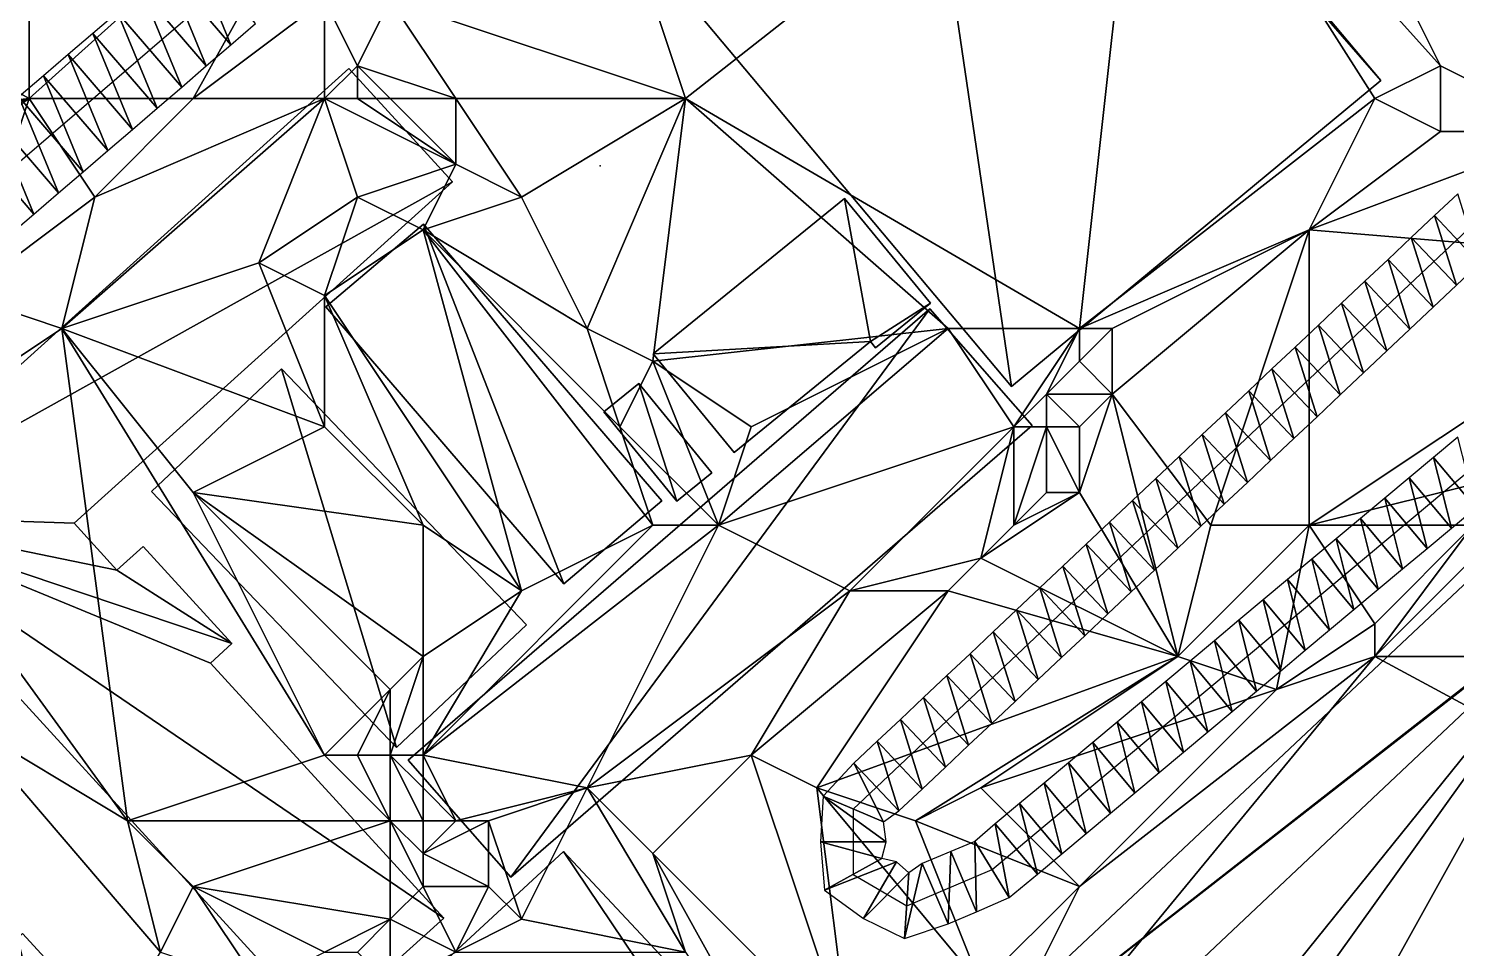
# Model space of a CAD drawing. Header units: metres. Extents: x -1103 to 901, y -902 to 905.
# Drawn here: x -572 to -485, y 544.2 to 600.3 of the extents above; entities that cross this region are included whole.
import ezdxf

# ---------------------------------------------------------------- set-up
doc = ezdxf.new("R2010")
doc.units = ezdxf.units.M
for name, color, linetype in [('OSM_BUILDING_FOOTPRINTS', 7, 'CONTINUOUS'), ('OSM_BUILDING_ROOFS', 1, 'CONTINUOUS'), ('OSM_BUILDING_WALLS', 8, 'CONTINUOUS'), ('OSM_ROAD_AXES', 2, 'CONTINUOUS'), ('OSM_ROAD_SURFACE', 9, 'CONTINUOUS'), ('OSM_TERRAIN', 3, 'CONTINUOUS'), ('OSM_TREES', 3, 'CONTINUOUS')]:
    doc.layers.add(name, color=color, linetype=linetype)

msp = doc.modelspace()

# ---------------------------------------------------------------- linework, layer by layer
at = {"layer": 'OSM_BUILDING_FOOTPRINTS'}
for points in [[(-541.871, 613.904, 8.533), (-520.017, 631.986, 8.533), (-517.276, 634.253, 8.533), (-502.22, 616.304, 8.533), (-504.299, 614.579, 8.533), (-489.63, 597.095, 8.533), (-512.146, 578.46, 8.533), (-541.871, 613.904, 8.533)], [(-552.515, 597.835, 9.046), (-546.203, 590.923, 9.046), (-569.262, 570.121, 9.046), (-566.664, 567.268, 9.046), (-565.061, 568.717, 9.046), (-559.645, 562.789, 9.046), (-560.949, 561.606, 9.046), (-546.734, 546.057, 9.046), (-554.195, 539.333, 9.046), (-582.747, 570.574, 9.046), (-552.515, 597.835, 9.046)], [(-529.037, 574.446, 8.454), (-533.978, 580.451, 8.454), (-522.327, 589.906, 8.454), (-517.077, 583.536, 8.454), (-520.426, 580.816, 8.454), (-520.735, 581.192, 8.454), (-529.037, 574.446, 8.454)], [(-553.919, 583.304, 9.474), (-547.961, 588.358, 9.474), (-533.458, 571.482, 9.474), (-539.416, 566.428, 9.474), (-553.919, 583.304, 9.474)], [(-548.9, 555.689, 8.525), (-517.121, 583.193, 8.525), (-510.875, 576.072, 8.525), (-542.655, 548.567, 8.525), (-548.9, 555.689, 8.525)], [(-564.542, 572.068, 9.328), (-556.627, 579.544, 9.328), (-541.693, 563.939, 9.328), (-549.608, 556.464, 9.328), (-564.542, 572.068, 9.328)], [(-536.973, 576.912, 8.798), (-534.851, 578.637, 8.798), (-530.396, 573.196, 8.798), (-532.53, 571.471, 8.798), (-536.973, 576.912, 8.798)], [(-491.707, 472.095, 7.636), (-553.93, 538.847, 7.636), (-551.266, 541.313, 7.636), (-550.204, 540.174, 7.636), (-539.449, 550.116, 7.636), (-522.669, 532.189, 7.636), (-525.565, 529.502, 7.636), (-522.161, 526.35, 7.636), (-526.096, 522.236, 7.636), (-522.459, 518.155, 7.636), (-517.264, 522.845, 7.636), (-497.964, 502.95, 7.636), (-494.46, 506.19, 7.636), (-491.663, 503.204, 7.636), (-491.177, 503.646, 7.636), (-485.042, 497.099, 7.636), (-499.688, 483.563, 7.636), (-498.969, 482.789, 7.636), (-497.886, 483.784, 7.636), (-489.154, 474.451, 7.636), (-491.707, 472.095, 7.636)]]:
    msp.add_polyline3d(points, close=True, dxfattribs=at)
msp.add_polyline3d([(-484.975, 499.754, 6.58), (-487.827, 502.751, 6.58), (-490.502, 505.56, 6.58), (-502.861, 518.532, 6.58), (-502.22, 519.14, 6.58), (-506.608, 523.74, 6.58), (-507.901, 522.513, 6.58), (-509.858, 524.57, 6.58), (-514.976, 529.944, 6.58), (-519.906, 525.3, 6.58), (-523.852, 529.436, 6.58), (-478.808, 571.792, 6.58)], dxfattribs=at)
at = {"layer": 'OSM_BUILDING_ROOFS'}
for points in [[(-520.017, 631.986, 55.333), (-541.871, 613.904, 55.333), (-512.146, 578.46, 55.333)], [(-520.017, 631.986, 55.333), (-512.146, 578.46, 55.333), (-489.63, 597.095, 55.333)], [(-520.017, 631.986, 55.333), (-489.63, 597.095, 55.333), (-504.299, 614.579, 55.333)], [(-546.203, 590.923, 20.646), (-552.515, 597.835, 20.646), (-582.747, 570.574, 20.646)], [(-569.262, 570.121, 20.646), (-546.203, 590.923, 20.646), (-582.747, 570.574, 20.646)], [(-520.735, 581.192, 13.654), (-522.327, 589.906, 13.654), (-533.978, 580.451, 13.654)], [(-520.735, 581.192, 13.654), (-517.077, 583.536, 13.654), (-522.327, 589.906, 13.654)], [(-547.961, 588.358, 14.674), (-553.919, 583.304, 14.674), (-539.416, 566.428, 14.674)], [(-547.961, 588.358, 14.674), (-539.416, 566.428, 14.674), (-533.458, 571.482, 14.674)], [(-517.121, 583.193, 13.725), (-548.9, 555.689, 13.725), (-542.655, 548.567, 13.725)], [(-517.121, 583.193, 13.725), (-542.655, 548.567, 13.725), (-510.875, 576.072, 13.725)], [(-520.735, 581.192, 13.654), (-520.426, 580.816, 13.654), (-517.077, 583.536, 13.654)], [(-533.978, 580.451, 13.654), (-529.037, 574.446, 13.654), (-520.735, 581.192, 13.654)], [(-556.627, 579.544, 19.328), (-564.542, 572.068, 19.328), (-549.608, 556.464, 19.328)], [(-556.627, 579.544, 19.328), (-549.608, 556.464, 19.328), (-541.693, 563.939, 19.328)], [(-534.851, 578.637, 13.998), (-536.973, 576.912, 13.998), (-532.53, 571.471, 13.998)], [(-534.851, 578.637, 13.998), (-532.53, 571.471, 13.998), (-530.396, 573.196, 13.998)], [(-474.917, 567.7, 11.78), (-478.808, 571.792, 11.78), (-523.852, 529.436, 11.78)], [(-582.747, 570.574, 20.646), (-554.195, 539.333, 20.646), (-546.734, 546.057, 20.646)], [(-582.747, 570.574, 20.646), (-546.734, 546.057, 20.646), (-560.949, 561.606, 20.646)], [(-582.747, 570.574, 20.646), (-560.949, 561.606, 20.646), (-559.645, 562.789, 20.646)], [(-582.747, 570.574, 20.646), (-559.645, 562.789, 20.646), (-566.664, 567.268, 20.646)], [(-582.747, 570.574, 20.646), (-566.664, 567.268, 20.646), (-569.262, 570.121, 20.646)], [(-559.645, 562.789, 20.646), (-565.061, 568.717, 20.646), (-566.664, 567.268, 20.646)], [(-475.602, 567.059, 11.78), (-474.917, 567.7, 11.78), (-523.852, 529.436, 11.78)], [(-475.602, 567.059, 11.78), (-523.852, 529.436, 11.78), (-514.976, 529.944, 11.78)], [(-475.602, 567.059, 11.78), (-514.976, 529.944, 11.78), (-509.858, 524.57, 11.78)], [(-475.602, 567.059, 11.78), (-509.858, 524.57, 11.78), (-506.608, 523.74, 11.78)], [(-475.602, 567.059, 11.78), (-506.608, 523.74, 11.78), (-502.22, 519.14, 11.78)], [(-475.602, 567.059, 11.78), (-502.22, 519.14, 11.78), (-483.417, 501.213, 11.78)], [(-525.565, 529.502, 19.236), (-539.449, 550.116, 19.236), (-550.204, 540.174, 19.236)], [(-525.565, 529.502, 19.236), (-522.669, 532.189, 19.236), (-539.449, 550.116, 19.236)]]:
    msp.add_3dface(points, dxfattribs=at)
at = {"layer": 'OSM_BUILDING_WALLS'}
for points in [[(-489.63, 597.095, 8.533), (-504.299, 614.579, 8.533), (-504.299, 614.579, 55.333)], [(-489.63, 597.095, 8.533), (-504.299, 614.579, 55.333), (-489.63, 597.095, 55.333)], [(-541.871, 613.904, 8.533), (-512.146, 578.46, 8.533), (-512.146, 578.46, 55.333)], [(-541.871, 613.904, 8.533), (-512.146, 578.46, 55.333), (-541.871, 613.904, 55.333)], [(-552.515, 597.835, 9.046), (-582.747, 570.574, 9.046), (-582.747, 570.574, 20.646)], [(-552.515, 597.835, 9.046), (-582.747, 570.574, 20.646), (-552.515, 597.835, 20.646)], [(-546.203, 590.923, 9.046), (-552.515, 597.835, 9.046), (-552.515, 597.835, 20.646)], [(-546.203, 590.923, 9.046), (-552.515, 597.835, 20.646), (-546.203, 590.923, 20.646)], [(-512.146, 578.46, 8.533), (-489.63, 597.095, 8.533), (-489.63, 597.095, 55.333)], [(-512.146, 578.46, 8.533), (-489.63, 597.095, 55.333), (-512.146, 578.46, 55.333)], [(-569.262, 570.121, 9.046), (-546.203, 590.923, 9.046), (-546.203, 590.923, 20.646)], [(-569.262, 570.121, 9.046), (-546.203, 590.923, 20.646), (-569.262, 570.121, 20.646)], [(-522.327, 589.906, 8.454), (-533.978, 580.451, 8.454), (-533.978, 580.451, 13.654)], [(-522.327, 589.906, 8.454), (-533.978, 580.451, 13.654), (-522.327, 589.906, 13.654)], [(-517.077, 583.536, 8.454), (-522.327, 589.906, 8.454), (-522.327, 589.906, 13.654)], [(-517.077, 583.536, 8.454), (-522.327, 589.906, 13.654), (-517.077, 583.536, 13.654)], [(-547.961, 588.358, 9.474), (-553.919, 583.304, 9.474), (-553.919, 583.304, 14.674)], [(-547.961, 588.358, 9.474), (-553.919, 583.304, 14.674), (-547.961, 588.358, 14.674)], [(-533.458, 571.482, 9.474), (-547.961, 588.358, 9.474), (-547.961, 588.358, 14.674)], [(-533.458, 571.482, 9.474), (-547.961, 588.358, 14.674), (-533.458, 571.482, 14.674)], [(-553.919, 583.304, 9.474), (-539.416, 566.428, 9.474), (-539.416, 566.428, 14.674)], [(-553.919, 583.304, 9.474), (-539.416, 566.428, 14.674), (-553.919, 583.304, 14.674)], [(-517.121, 583.193, 8.525), (-548.9, 555.689, 8.525), (-548.9, 555.689, 13.725)], [(-517.121, 583.193, 8.525), (-548.9, 555.689, 13.725), (-517.121, 583.193, 13.725)], [(-520.426, 580.816, 8.454), (-517.077, 583.536, 8.454), (-517.077, 583.536, 13.654)], [(-520.426, 580.816, 8.454), (-517.077, 583.536, 13.654), (-520.426, 580.816, 13.654)], [(-510.875, 576.072, 8.525), (-517.121, 583.193, 8.525), (-517.121, 583.193, 13.725)], [(-510.875, 576.072, 8.525), (-517.121, 583.193, 13.725), (-510.875, 576.072, 13.725)], [(-533.978, 580.451, 8.454), (-529.037, 574.446, 8.454), (-529.037, 574.446, 13.654)], [(-533.978, 580.451, 8.454), (-529.037, 574.446, 13.654), (-533.978, 580.451, 13.654)], [(-529.037, 574.446, 8.454), (-520.735, 581.192, 8.454), (-520.735, 581.192, 13.654)], [(-529.037, 574.446, 8.454), (-520.735, 581.192, 13.654), (-529.037, 574.446, 13.654)], [(-520.735, 581.192, 8.454), (-520.426, 580.816, 8.454), (-520.426, 580.816, 13.654)], [(-520.735, 581.192, 8.454), (-520.426, 580.816, 13.654), (-520.735, 581.192, 13.654)], [(-556.627, 579.544, 9.328), (-564.542, 572.068, 9.328), (-564.542, 572.068, 19.328)], [(-556.627, 579.544, 9.328), (-564.542, 572.068, 19.328), (-556.627, 579.544, 19.328)], [(-541.693, 563.939, 9.328), (-556.627, 579.544, 9.328), (-556.627, 579.544, 19.328)], [(-541.693, 563.939, 9.328), (-556.627, 579.544, 19.328), (-541.693, 563.939, 19.328)], [(-534.851, 578.637, 8.798), (-536.973, 576.912, 8.798), (-536.973, 576.912, 13.998)], [(-534.851, 578.637, 8.798), (-536.973, 576.912, 13.998), (-534.851, 578.637, 13.998)], [(-530.396, 573.196, 8.798), (-534.851, 578.637, 8.798), (-534.851, 578.637, 13.998)], [(-530.396, 573.196, 8.798), (-534.851, 578.637, 13.998), (-530.396, 573.196, 13.998)], [(-536.973, 576.912, 8.798), (-532.53, 571.471, 8.798), (-532.53, 571.471, 13.998)], [(-536.973, 576.912, 8.798), (-532.53, 571.471, 13.998), (-536.973, 576.912, 13.998)], [(-542.655, 548.567, 8.525), (-510.875, 576.072, 8.525), (-510.875, 576.072, 13.725)], [(-542.655, 548.567, 8.525), (-510.875, 576.072, 13.725), (-542.655, 548.567, 13.725)], [(-532.53, 571.471, 8.798), (-530.396, 573.196, 8.798), (-530.396, 573.196, 13.998)], [(-532.53, 571.471, 8.798), (-530.396, 573.196, 13.998), (-532.53, 571.471, 13.998)], [(-564.542, 572.068, 9.328), (-549.608, 556.464, 9.328), (-549.608, 556.464, 19.328)], [(-564.542, 572.068, 9.328), (-549.608, 556.464, 19.328), (-564.542, 572.068, 19.328)], [(-478.808, 571.792, 6.58), (-523.852, 529.436, 6.58), (-523.852, 529.436, 11.78)], [(-478.808, 571.792, 6.58), (-523.852, 529.436, 11.78), (-478.808, 571.792, 11.78)], [(-539.416, 566.428, 9.474), (-533.458, 571.482, 9.474), (-533.458, 571.482, 14.674)], [(-539.416, 566.428, 9.474), (-533.458, 571.482, 14.674), (-539.416, 566.428, 14.674)], [(-582.747, 570.574, 9.046), (-554.195, 539.333, 9.046), (-554.195, 539.333, 20.646)], [(-582.747, 570.574, 9.046), (-554.195, 539.333, 20.646), (-582.747, 570.574, 20.646)], [(-566.664, 567.268, 9.046), (-569.262, 570.121, 9.046), (-569.262, 570.121, 20.646)], [(-566.664, 567.268, 9.046), (-569.262, 570.121, 20.646), (-566.664, 567.268, 20.646)], [(-565.061, 568.717, 9.046), (-566.664, 567.268, 9.046), (-566.664, 567.268, 20.646)], [(-565.061, 568.717, 9.046), (-566.664, 567.268, 20.646), (-565.061, 568.717, 20.646)], [(-559.645, 562.789, 9.046), (-565.061, 568.717, 9.046), (-565.061, 568.717, 20.646)], [(-559.645, 562.789, 9.046), (-565.061, 568.717, 20.646), (-559.645, 562.789, 20.646)], [(-549.608, 556.464, 9.328), (-541.693, 563.939, 9.328), (-541.693, 563.939, 19.328)], [(-549.608, 556.464, 9.328), (-541.693, 563.939, 19.328), (-549.608, 556.464, 19.328)], [(-560.949, 561.606, 9.046), (-559.645, 562.789, 9.046), (-559.645, 562.789, 20.646)], [(-560.949, 561.606, 9.046), (-559.645, 562.789, 20.646), (-560.949, 561.606, 20.646)], [(-546.734, 546.057, 9.046), (-560.949, 561.606, 9.046), (-560.949, 561.606, 20.646)], [(-546.734, 546.057, 9.046), (-560.949, 561.606, 20.646), (-546.734, 546.057, 20.646)], [(-548.9, 555.689, 8.525), (-542.655, 548.567, 8.525), (-542.655, 548.567, 13.725)], [(-548.9, 555.689, 8.525), (-542.655, 548.567, 13.725), (-548.9, 555.689, 13.725)], [(-539.449, 550.116, 7.636), (-550.204, 540.174, 7.636), (-550.204, 540.174, 19.236)], [(-539.449, 550.116, 7.636), (-550.204, 540.174, 19.236), (-539.449, 550.116, 19.236)], [(-522.669, 532.189, 7.636), (-539.449, 550.116, 7.636), (-539.449, 550.116, 19.236)], [(-522.669, 532.189, 7.636), (-539.449, 550.116, 19.236), (-522.669, 532.189, 19.236)], [(-554.195, 539.333, 9.046), (-546.734, 546.057, 9.046), (-546.734, 546.057, 20.646)], [(-554.195, 539.333, 9.046), (-546.734, 546.057, 20.646), (-554.195, 539.333, 20.646)]]:
    msp.add_3dface(points, dxfattribs=at)
at = {"layer": 'OSM_ROAD_AXES'}
for points in [[(-597.703, 570.619, 12.345), (-515.098, 641.519, 12.272), (-487.055, 665.152, 13.313), (-420.401, 724.705, 8.35), (-345.522, 785.95, 12.716), (-274.8, 851.575, 8.351), (-264.973, 869.424, 8.091)], [(-476.498, 595.425, 9.925), (-521.785, 552.715, 9.784), (-521.785, 548.734, 9.771), (-518.524, 546.82, 9.494), (-513.329, 549.032, 9.319), (-468.815, 586.246, 9.387)]]:
    msp.add_polyline3d(points, dxfattribs=at)
at = {"layer": 'OSM_ROAD_SURFACE'}
for points in [[(-559.704, 599.28, 10.794), (-562.109, 605.122, 10.7), (-563.611, 603.833, 10.753)], [(-559.704, 599.28, 10.794), (-558.202, 600.569, 10.734), (-562.109, 605.122, 10.7)], [(-561.205, 597.991, 10.854), (-563.611, 603.833, 10.753), (-565.113, 602.544, 10.805)], [(-561.205, 597.991, 10.854), (-559.704, 599.28, 10.794), (-563.611, 603.833, 10.753)], [(-562.707, 596.702, 10.912), (-565.113, 602.544, 10.805), (-566.615, 601.255, 10.858)], [(-562.707, 596.702, 10.912), (-561.205, 597.991, 10.854), (-565.113, 602.544, 10.805)], [(-564.209, 595.413, 10.98), (-566.615, 601.255, 10.858), (-568.117, 599.966, 10.91)], [(-564.209, 595.413, 10.98), (-562.707, 596.702, 10.912), (-566.615, 601.255, 10.858)], [(-565.711, 594.124, 11.062), (-568.117, 599.966, 10.91), (-569.619, 598.677, 10.963)], [(-565.711, 594.124, 11.062), (-564.209, 595.413, 10.98), (-568.117, 599.966, 10.91)], [(-567.213, 592.835, 11.143), (-569.619, 598.677, 10.963), (-571.121, 597.388, 11.015)], [(-567.213, 592.835, 11.143), (-565.711, 594.124, 11.062), (-569.619, 598.677, 10.963)], [(-568.715, 591.546, 11.225), (-571.121, 597.388, 11.015), (-572.623, 596.099, 11.071)], [(-568.715, 591.546, 11.225), (-567.213, 592.835, 11.143), (-571.121, 597.388, 11.015)], [(-570.217, 590.257, 11.269), (-572.623, 596.099, 11.071), (-574.125, 594.81, 11.127)], [(-570.217, 590.257, 11.269), (-568.715, 591.546, 11.225), (-572.623, 596.099, 11.071)], [(-571.719, 588.968, 11.306), (-574.125, 594.81, 11.127), (-575.627, 593.52, 11.184)], [(-571.719, 588.968, 11.306), (-570.217, 590.257, 11.269), (-574.125, 594.81, 11.127)], [(-573.221, 587.678, 11.344), (-571.719, 588.968, 11.306), (-575.627, 593.52, 11.184)], [(-484.946, 590.207, 9.696), (-486.362, 588.872, 9.619), (-483.617, 585.962, 9.444)], [(-486.362, 588.872, 9.619), (-487.777, 587.537, 9.541), (-485.032, 584.627, 9.374)], [(-486.362, 588.872, 9.619), (-485.032, 584.627, 9.374), (-483.617, 585.962, 9.444)], [(-487.777, 587.537, 9.541), (-489.192, 586.203, 9.471), (-486.448, 583.292, 9.304)], [(-487.777, 587.537, 9.541), (-486.448, 583.292, 9.304), (-485.032, 584.627, 9.374)], [(-489.192, 586.203, 9.471), (-490.607, 584.868, 9.401), (-487.863, 581.958, 9.234)], [(-489.192, 586.203, 9.471), (-487.863, 581.958, 9.234), (-486.448, 583.292, 9.304)], [(-490.607, 584.868, 9.401), (-492.022, 583.533, 9.331), (-489.278, 580.623, 9.164)], [(-490.607, 584.868, 9.401), (-489.278, 580.623, 9.164), (-487.863, 581.958, 9.234)], [(-492.022, 583.533, 9.331), (-493.438, 582.198, 9.262), (-490.693, 579.288, 9.095)], [(-492.022, 583.533, 9.331), (-490.693, 579.288, 9.095), (-489.278, 580.623, 9.164)], [(-493.438, 582.198, 9.262), (-494.853, 580.864, 9.229), (-492.108, 577.954, 9.025)], [(-493.438, 582.198, 9.262), (-492.108, 577.954, 9.025), (-490.693, 579.288, 9.095)], [(-494.853, 580.864, 9.229), (-496.268, 579.529, 9.221), (-493.524, 576.619, 8.955)], [(-494.853, 580.864, 9.229), (-493.524, 576.619, 8.955), (-492.108, 577.954, 9.025)], [(-496.268, 579.529, 9.221), (-497.683, 578.194, 9.189), (-494.939, 575.284, 8.926)], [(-496.268, 579.529, 9.221), (-494.939, 575.284, 8.926), (-493.524, 576.619, 8.955)], [(-497.683, 578.194, 9.189), (-499.099, 576.86, 9.125), (-496.354, 573.95, 8.918)], [(-497.683, 578.194, 9.189), (-496.354, 573.95, 8.918), (-494.939, 575.284, 8.926)], [(-499.099, 576.86, 9.125), (-500.514, 575.525, 9.061), (-497.769, 572.615, 8.909)], [(-499.099, 576.86, 9.125), (-497.769, 572.615, 8.909), (-496.354, 573.95, 8.918)], [(-500.514, 575.525, 9.061), (-501.929, 574.19, 8.998), (-499.185, 571.28, 8.901)], [(-500.514, 575.525, 9.061), (-499.185, 571.28, 8.901), (-497.769, 572.615, 8.909)], [(-483.854, 571.067, 8.809), (-484.936, 575.376, 8.887), (-486.42, 574.135, 8.83)], [(-501.929, 574.19, 8.998), (-503.344, 572.856, 8.929), (-500.6, 569.946, 8.857)], [(-501.929, 574.19, 8.998), (-500.6, 569.946, 8.857), (-499.185, 571.28, 8.901)], [(-485.338, 569.826, 8.754), (-486.42, 574.135, 8.83), (-487.904, 572.895, 8.774)], [(-485.338, 569.826, 8.754), (-483.854, 571.067, 8.809), (-486.42, 574.135, 8.83)], [(-503.344, 572.856, 8.929), (-504.759, 571.521, 8.871), (-502.015, 568.611, 8.784)], [(-503.344, 572.856, 8.929), (-502.015, 568.611, 8.784), (-500.6, 569.946, 8.857)], [(-486.822, 568.586, 8.717), (-487.904, 572.895, 8.774), (-489.387, 571.655, 8.718)], [(-486.822, 568.586, 8.717), (-485.338, 569.826, 8.754), (-487.904, 572.895, 8.774)], [(-488.306, 567.345, 8.681), (-489.387, 571.655, 8.718), (-490.871, 570.414, 8.661)], [(-488.306, 567.345, 8.681), (-486.822, 568.586, 8.717), (-489.387, 571.655, 8.718)], [(-504.759, 571.521, 8.871), (-506.175, 570.186, 8.865), (-503.43, 567.276, 8.715)], [(-504.759, 571.521, 8.871), (-503.43, 567.276, 8.715), (-502.015, 568.611, 8.784)], [(-506.175, 570.186, 8.865), (-507.59, 568.851, 8.896), (-504.845, 565.941, 8.721)], [(-506.175, 570.186, 8.865), (-504.845, 565.941, 8.721), (-503.43, 567.276, 8.715)], [(-489.789, 566.105, 8.644), (-490.871, 570.414, 8.661), (-492.355, 569.174, 8.617)], [(-489.789, 566.105, 8.644), (-488.306, 567.345, 8.681), (-490.871, 570.414, 8.661)], [(-491.273, 564.864, 8.605), (-492.355, 569.174, 8.617), (-493.839, 567.933, 8.576)], [(-491.273, 564.864, 8.605), (-489.789, 566.105, 8.644), (-492.355, 569.174, 8.617)], [(-507.59, 568.851, 8.896), (-509.005, 567.517, 8.947), (-506.261, 564.607, 8.772)], [(-507.59, 568.851, 8.896), (-506.261, 564.607, 8.772), (-504.845, 565.941, 8.721)], [(-509.005, 567.517, 8.947), (-510.42, 566.182, 8.999), (-507.676, 563.272, 8.885)], [(-509.005, 567.517, 8.947), (-507.676, 563.272, 8.885), (-506.261, 564.607, 8.772)], [(-492.757, 563.624, 8.561), (-493.839, 567.933, 8.576), (-495.323, 566.693, 8.551)], [(-492.757, 563.624, 8.561), (-491.273, 564.864, 8.605), (-493.839, 567.933, 8.576)], [(-494.241, 562.383, 8.517), (-495.323, 566.693, 8.551), (-496.806, 565.452, 8.543)], [(-494.241, 562.383, 8.517), (-492.757, 563.624, 8.561), (-495.323, 566.693, 8.551)], [(-510.42, 566.182, 8.999), (-511.836, 564.847, 9.146), (-509.091, 561.937, 8.977)], [(-510.42, 566.182, 8.999), (-509.091, 561.937, 8.977), (-507.676, 563.272, 8.885)], [(-511.836, 564.847, 9.146), (-513.251, 563.513, 9.239), (-510.506, 560.603, 9.069)], [(-511.836, 564.847, 9.146), (-510.506, 560.603, 9.069), (-509.091, 561.937, 8.977)], [(-495.725, 561.143, 8.473), (-496.806, 565.452, 8.543), (-498.29, 564.212, 8.534)], [(-495.725, 561.143, 8.473), (-494.241, 562.383, 8.517), (-496.806, 565.452, 8.543)], [(-497.208, 559.902, 8.491), (-498.29, 564.212, 8.534), (-499.774, 562.971, 8.526)], [(-497.208, 559.902, 8.491), (-495.725, 561.143, 8.473), (-498.29, 564.212, 8.534)], [(-513.251, 563.513, 9.239), (-514.666, 562.178, 9.331), (-511.922, 559.268, 9.161)], [(-513.251, 563.513, 9.239), (-511.922, 559.268, 9.161), (-510.506, 560.603, 9.069)], [(-498.692, 558.662, 8.568), (-499.774, 562.971, 8.526), (-501.258, 561.731, 8.519)], [(-498.692, 558.662, 8.568), (-497.208, 559.902, 8.491), (-499.774, 562.971, 8.526)], [(-514.666, 562.178, 9.331), (-516.081, 560.843, 9.423), (-513.337, 557.933, 9.253)], [(-514.666, 562.178, 9.331), (-513.337, 557.933, 9.253), (-511.922, 559.268, 9.161)], [(-500.176, 557.422, 8.637), (-501.258, 561.731, 8.519), (-502.741, 560.49, 8.609)], [(-500.176, 557.422, 8.637), (-498.692, 558.662, 8.568), (-501.258, 561.731, 8.519)], [(-516.081, 560.843, 9.423), (-517.496, 559.509, 9.515), (-514.752, 556.599, 9.376)], [(-516.081, 560.843, 9.423), (-514.752, 556.599, 9.376), (-513.337, 557.933, 9.253)], [(-501.66, 556.181, 8.705), (-502.741, 560.49, 8.609), (-504.225, 559.25, 8.698)], [(-501.66, 556.181, 8.705), (-500.176, 557.422, 8.637), (-502.741, 560.49, 8.609)], [(-517.496, 559.509, 9.515), (-518.912, 558.174, 9.607), (-516.167, 555.264, 9.5)], [(-517.496, 559.509, 9.515), (-516.167, 555.264, 9.5), (-514.752, 556.599, 9.376)], [(-503.143, 554.941, 8.773), (-504.225, 559.25, 8.698), (-505.709, 558.009, 8.788)], [(-503.143, 554.941, 8.773), (-501.66, 556.181, 8.705), (-504.225, 559.25, 8.698)], [(-518.912, 558.174, 9.607), (-520.327, 556.839, 9.699), (-517.583, 553.929, 9.625)], [(-518.912, 558.174, 9.607), (-517.583, 553.929, 9.625), (-516.167, 555.264, 9.5)], [(-504.627, 553.7, 8.841), (-505.709, 558.009, 8.788), (-507.193, 556.769, 8.878)], [(-504.627, 553.7, 8.841), (-503.143, 554.941, 8.773), (-505.709, 558.009, 8.788)], [(-520.327, 556.839, 9.699), (-521.742, 555.505, 9.791), (-518.998, 552.595, 9.749)], [(-520.327, 556.839, 9.699), (-518.998, 552.595, 9.749), (-517.583, 553.929, 9.625)], [(-506.111, 552.46, 8.91), (-507.193, 556.769, 8.878), (-508.677, 555.529, 8.961)], [(-506.111, 552.46, 8.91), (-504.627, 553.7, 8.841), (-507.193, 556.769, 8.878)], [(-521.742, 555.505, 9.791), (-523.625, 553.498, 9.91), (-519.945, 551.932, 9.762)], [(-521.742, 555.505, 9.791), (-519.945, 551.932, 9.762), (-518.998, 552.595, 9.749)], [(-507.595, 551.219, 8.978), (-508.677, 555.529, 8.961), (-510.16, 554.288, 9.029)], [(-507.595, 551.219, 8.978), (-506.111, 552.46, 8.91), (-508.677, 555.529, 8.961)], [(-509.079, 549.979, 9.046), (-510.16, 554.288, 9.029), (-511.644, 553.048, 9.098)], [(-509.079, 549.979, 9.046), (-507.595, 551.219, 8.978), (-510.16, 554.288, 9.029)], [(-523.625, 553.498, 9.91), (-523.785, 550.724, 9.997), (-519.785, 550.724, 9.705)], [(-523.625, 553.498, 9.91), (-519.785, 550.724, 9.705), (-519.945, 551.932, 9.762)], [(-510.562, 548.738, 9.202), (-511.644, 553.048, 9.098), (-513.128, 551.807, 9.252)], [(-510.562, 548.738, 9.202), (-509.079, 549.979, 9.046), (-511.644, 553.048, 9.098)], [(-512.281, 547.329, 9.259), (-513.128, 551.807, 9.252), (-514.377, 550.736, 9.46)], [(-512.281, 547.329, 9.259), (-510.562, 548.738, 9.202), (-513.128, 551.807, 9.252)], [(-523.785, 550.724, 9.997), (-523.535, 547.765, 10.039), (-520.035, 549.702, 9.664)], [(-523.785, 550.724, 9.997), (-520.035, 549.702, 9.664), (-519.785, 550.724, 9.705)], [(-516.009, 545.718, 9.405), (-515.844, 550.135, 9.546), (-517.576, 549.398, 9.601)], [(-516.009, 545.718, 9.405), (-514.277, 546.455, 9.347), (-515.844, 550.135, 9.546)], [(-514.277, 546.455, 9.347), (-514.377, 550.736, 9.46), (-515.844, 550.135, 9.546)], [(-514.277, 546.455, 9.347), (-512.281, 547.329, 9.259), (-514.377, 550.736, 9.46)], [(-523.535, 547.765, 10.039), (-519.143, 549.502, 9.637), (-520.035, 549.702, 9.664)], [(-523.535, 547.765, 10.039), (-521.167, 546.052, 9.811), (-519.143, 549.502, 9.637)], [(-521.167, 546.052, 9.811), (-518.394, 548.816, 9.592), (-519.143, 549.502, 9.637)], [(-518.654, 544.825, 9.593), (-516.009, 545.718, 9.405), (-517.576, 549.398, 9.601)], [(-518.654, 544.825, 9.593), (-517.576, 549.398, 9.601), (-518.394, 548.816, 9.592)], [(-521.167, 546.052, 9.811), (-518.654, 544.825, 9.593), (-518.394, 548.816, 9.592)], [(-574.612, 543.104, 13.697), (-571.052, 543.655, 13.622), (-572.397, 545.127, 13.562)]]:
    msp.add_3dface(points, dxfattribs=at)
at = {"layer": 'OSM_TERRAIN'}
for points in [[(-550, 602, 10.735), (-532, 596, 10.969), (-540, 620, 10.634)], [(-532, 596, 10.969), (-504, 618, 10.711), (-540, 620, 10.634)], [(-508, 582, 10.711), (-504, 618, 10.711), (-532, 596, 10.969)], [(-508, 582, 10.711), (-490, 596, 10.596), (-504, 618, 10.711)], [(-490, 596, 10.596), (-486, 598, 10.123), (-504, 618, 10.711)], [(-486, 598, 10.123), (-492, 610, 10.783), (-504, 618, 10.711)], [(-572, 596, 11.062), (-572, 614, 9.182), (-590, 606, 9.502)], [(-562, 596, 10.863), (-552, 614, 10.276), (-572, 596, 11.062)], [(-572, 596, 11.062), (-552, 614, 10.276), (-572, 614, 9.182)], [(-562, 596, 10.863), (-554, 602, 10.555), (-552, 614, 10.276)], [(-486, 598, 10.123), (-478, 594, 9.86), (-492, 610, 10.783)], [(-478, 594, 9.86), (-474, 610, 10.693), (-492, 610, 10.783)], [(-590, 594, 10.151), (-572, 596, 11.062), (-590, 606, 9.502)], [(-562, 596, 10.863), (-554, 596, 12.487), (-554, 602, 10.555)], [(-554, 596, 12.487), (-552, 598, 12.296), (-554, 602, 10.555)], [(-552, 598, 12.296), (-550, 602, 10.735), (-554, 602, 10.555)], [(-552, 598, 12.296), (-546, 596, 11.188), (-550, 602, 10.735)], [(-546, 596, 11.188), (-532, 596, 10.969), (-550, 602, 10.735)], [(-554, 596, 12.487), (-552, 596, 12.487), (-552, 598, 12.296)], [(-552, 596, 12.487), (-550, 596, 12.263), (-552, 598, 12.296)], [(-550, 596, 12.263), (-546, 596, 11.188), (-552, 598, 12.296)], [(-490, 596, 10.596), (-486, 594, 9.85), (-486, 598, 10.123)], [(-486, 594, 9.85), (-478, 594, 9.86), (-486, 598, 10.123)], [(-590, 590, 10.723), (-578, 592, 11.179), (-572, 596, 11.062)], [(-590, 590, 10.723), (-572, 596, 11.062), (-590, 594, 10.151)], [(-576, 584, 11.399), (-572, 596, 11.062), (-578, 592, 11.179)], [(-576, 584, 11.399), (-568, 590, 11.223), (-572, 596, 11.062)], [(-568, 590, 11.223), (-562, 596, 10.863), (-572, 596, 11.062)], [(-570, 582, 12.487), (-558, 586, 12.487), (-554, 596, 12.487)], [(-570, 582, 12.487), (-554, 596, 12.487), (-568, 590, 11.223)], [(-568, 590, 11.223), (-554, 596, 12.487), (-562, 596, 10.863)], [(-558, 586, 12.487), (-552, 590, 12.456), (-554, 596, 12.487)], [(-552, 590, 12.456), (-546, 592, 12.204), (-554, 596, 12.487)], [(-554, 596, 12.487), (-546, 592, 12.204), (-552, 596, 12.487)], [(-546, 592, 12.204), (-550, 596, 12.263), (-552, 596, 12.487)], [(-546, 592, 12.204), (-546, 596, 11.188), (-550, 596, 12.263)], [(-546, 592, 12.204), (-542, 590, 11.198), (-546, 596, 11.188)], [(-542, 590, 11.198), (-532, 596, 10.969), (-546, 596, 11.188)], [(-538, 582, 11.307), (-532, 596, 10.969), (-542, 590, 11.198)], [(-538, 582, 11.307), (-534, 580, 10.497), (-532, 596, 10.969)], [(-534, 580, 10.497), (-516, 582, 10.704), (-532, 596, 10.969)], [(-516, 582, 10.704), (-508, 582, 10.711), (-532, 596, 10.969)], [(-494, 588, 9.532), (-490, 596, 10.596), (-508, 582, 10.711)], [(-494, 588, 9.532), (-486, 594, 9.85), (-490, 596, 10.596)], [(-494, 588, 9.532), (-478, 594, 9.86), (-486, 594, 9.85)], [(-494, 588, 9.532), (-470, 586, 9.362), (-478, 594, 9.86)], [(-548, 588, 11.561), (-546, 592, 12.204), (-552, 590, 12.456)], [(-548, 588, 11.561), (-542, 590, 11.198), (-546, 592, 12.204)], [(-576, 584, 11.399), (-570, 582, 12.487), (-568, 590, 11.223)], [(-554, 584, 11.696), (-552, 590, 12.456), (-558, 586, 12.487)], [(-554, 584, 11.696), (-548, 588, 11.561), (-552, 590, 12.456)], [(-548, 588, 11.561), (-538, 582, 11.307), (-542, 590, 11.198)], [(-554, 584, 11.696), (-542, 566, 11.764), (-548, 588, 11.561)], [(-542, 566, 11.764), (-534, 570, 11.453), (-548, 588, 11.561)], [(-534, 570, 11.453), (-536, 576, 11.46), (-548, 588, 11.561)], [(-536, 576, 11.46), (-538, 582, 11.307), (-548, 588, 11.561)], [(-506, 582, 10.265), (-494, 588, 9.532), (-508, 582, 10.711)], [(-506, 578, 9.04), (-500, 570, 8.818), (-494, 588, 9.532)], [(-506, 578, 9.04), (-494, 588, 9.532), (-506, 582, 10.265)], [(-500, 570, 8.818), (-494, 570, 8.542), (-494, 588, 9.532)], [(-494, 570, 8.542), (-470, 586, 9.362), (-494, 588, 9.532)], [(-570, 582, 12.487), (-554, 576, 12.246), (-558, 586, 12.487)], [(-554, 576, 12.246), (-554, 584, 11.696), (-558, 586, 12.487)], [(-494, 570, 8.542), (-478, 574, 8.939), (-470, 586, 9.362)], [(-582, 574, 12.344), (-570, 582, 12.487), (-576, 584, 11.399)], [(-548, 570, 12.246), (-554, 584, 11.696), (-554, 576, 12.246)], [(-548, 570, 12.246), (-542, 566, 11.764), (-554, 584, 11.696)], [(-566, 552, 12.521), (-570, 582, 12.487), (-582, 574, 12.344)], [(-566, 552, 12.521), (-554, 556, 12.636), (-570, 582, 12.487)], [(-570, 582, 12.487), (-554, 556, 12.636), (-562, 572, 12.278)], [(-562, 572, 12.278), (-554, 576, 12.246), (-570, 582, 12.487)], [(-536, 576, 11.46), (-534, 580, 10.497), (-538, 582, 11.307)], [(-528, 576, 10.444), (-516, 582, 10.704), (-534, 580, 10.497)], [(-512, 576, 10.855), (-516, 582, 10.704), (-530, 570, 10.981)], [(-528, 576, 10.444), (-530, 570, 10.981), (-516, 582, 10.704)], [(-512, 576, 10.855), (-508, 582, 10.711), (-516, 582, 10.704)], [(-512, 576, 10.855), (-510, 578, 10.423), (-508, 582, 10.711)], [(-510, 578, 10.423), (-508, 580, 10.132), (-508, 582, 10.711)], [(-508, 580, 10.132), (-506, 578, 9.04), (-506, 582, 10.265)], [(-508, 580, 10.132), (-506, 582, 10.265), (-508, 582, 10.711)], [(-530, 570, 10.981), (-534, 580, 10.497), (-536, 576, 11.46)], [(-530, 570, 10.981), (-528, 576, 10.444), (-534, 580, 10.497)], [(-510, 578, 10.423), (-506, 578, 9.04), (-508, 580, 10.132)], [(-512, 576, 10.855), (-510, 576, 10.555), (-510, 578, 10.423)], [(-510, 576, 10.555), (-508, 576, 9.528), (-510, 578, 10.423)], [(-508, 576, 9.528), (-506, 578, 9.04), (-510, 578, 10.423)], [(-508, 572, 8.911), (-502, 562, 8.477), (-506, 578, 9.04)], [(-508, 572, 8.911), (-506, 578, 9.04), (-508, 576, 9.528)], [(-502, 562, 8.477), (-500, 570, 8.818), (-506, 578, 9.04)], [(-562, 572, 12.278), (-548, 570, 12.246), (-554, 576, 12.246)], [(-534, 570, 11.453), (-530, 570, 10.981), (-536, 576, 11.46)], [(-522, 566, 10.865), (-512, 576, 10.855), (-530, 570, 10.981)], [(-522, 566, 10.865), (-514, 568, 9.149), (-512, 576, 10.855)], [(-514, 568, 9.149), (-512, 570, 9.118), (-512, 576, 10.855)], [(-512, 570, 9.118), (-510, 572, 9.151), (-510, 576, 10.555)], [(-512, 570, 9.118), (-510, 576, 10.555), (-512, 576, 10.855)], [(-510, 572, 9.151), (-508, 572, 8.911), (-510, 576, 10.555)], [(-510, 576, 10.555), (-508, 572, 8.911), (-508, 576, 9.528)], [(-576, 558, 12.985), (-566, 552, 12.521), (-582, 574, 12.344)], [(-484, 570, 8.731), (-478, 574, 8.939), (-494, 570, 8.542)], [(-490, 562, 9.016), (-476, 562, 9.148), (-478, 574, 8.939)], [(-490, 562, 9.016), (-478, 574, 8.939), (-484, 570, 8.731)], [(-554, 556, 12.636), (-550, 560, 12.24), (-562, 572, 12.278)], [(-550, 560, 12.24), (-548, 562, 12.246), (-562, 572, 12.278)], [(-562, 572, 12.278), (-548, 562, 12.246), (-548, 570, 12.246)], [(-502, 562, 8.477), (-508, 572, 8.911), (-514, 568, 9.149)], [(-514, 568, 9.149), (-508, 572, 8.911), (-512, 570, 9.118)], [(-508, 572, 8.911), (-510, 572, 9.151), (-512, 570, 9.118)], [(-548, 556, 10.945), (-538, 554, 10.945), (-530, 570, 10.981)], [(-548, 562, 12.246), (-542, 566, 11.764), (-548, 570, 12.246)], [(-542, 566, 11.764), (-548, 556, 10.945), (-534, 570, 11.453)], [(-548, 556, 10.945), (-530, 570, 10.981), (-534, 570, 11.453)], [(-538, 554, 10.945), (-522, 566, 10.865), (-530, 570, 10.981)], [(-502, 562, 8.477), (-496, 560, 8.406), (-494, 570, 8.542)], [(-502, 562, 8.477), (-494, 570, 8.542), (-500, 570, 8.818)], [(-496, 560, 8.406), (-490, 564, 8.575), (-494, 570, 8.542)], [(-490, 564, 8.575), (-484, 570, 8.731), (-494, 570, 8.542)], [(-490, 564, 8.575), (-490, 562, 9.016), (-484, 570, 8.731)], [(-516, 566, 9.359), (-514, 568, 9.149), (-522, 566, 10.865)], [(-502, 562, 8.477), (-514, 568, 9.149), (-516, 566, 9.359)], [(-548, 562, 12.246), (-548, 556, 10.945), (-542, 566, 11.764)], [(-538, 554, 10.945), (-528, 556, 10.623), (-522, 566, 10.865)], [(-528, 556, 10.623), (-524, 554, 9.887), (-516, 566, 9.359)], [(-528, 556, 10.623), (-516, 566, 9.359), (-522, 566, 10.865)], [(-524, 554, 9.887), (-502, 562, 8.477), (-516, 566, 9.359)], [(-496, 560, 8.406), (-490, 562, 9.016), (-490, 564, 8.575)], [(-550, 556, 11.344), (-548, 562, 12.246), (-550, 560, 12.24)], [(-550, 556, 11.344), (-548, 556, 10.945), (-548, 562, 12.246)], [(-518, 552, 9.675), (-502, 562, 8.477), (-524, 554, 9.887)], [(-518, 528, 9.23), (-464, 548, 9.148), (-490, 562, 9.016)], [(-518, 528, 9.23), (-490, 562, 9.016), (-508, 548, 8.984)], [(-514, 554, 9.119), (-502, 562, 8.477), (-518, 552, 9.675)], [(-514, 554, 9.119), (-496, 560, 8.406), (-502, 562, 8.477)], [(-508, 548, 8.984), (-490, 562, 9.016), (-496, 560, 8.406)], [(-490, 562, 9.016), (-464, 548, 9.148), (-476, 562, 9.148)], [(-554, 556, 12.636), (-552, 556, 12.329), (-550, 560, 12.24)], [(-552, 556, 12.329), (-550, 556, 11.344), (-550, 560, 12.24)], [(-508, 548, 8.984), (-496, 560, 8.406), (-514, 554, 9.119)], [(-570, 534, 13.967), (-576, 558, 12.985), (-584, 550, 13.537)], [(-570, 534, 13.967), (-564, 544, 13.56), (-576, 558, 12.985)], [(-576, 558, 12.985), (-564, 544, 13.56), (-566, 552, 12.521)], [(-566, 552, 12.521), (-550, 552, 12.499), (-554, 556, 12.636)], [(-550, 552, 12.499), (-552, 556, 12.329), (-554, 556, 12.636)], [(-550, 552, 12.499), (-550, 556, 11.344), (-552, 556, 12.329)], [(-550, 552, 12.499), (-548, 552, 11.895), (-550, 556, 11.344)], [(-548, 552, 11.895), (-548, 554, 11.124), (-550, 556, 11.344)], [(-550, 556, 11.344), (-548, 554, 11.124), (-548, 556, 10.945)], [(-548, 554, 11.124), (-546, 552, 11.044), (-548, 556, 10.945)], [(-546, 552, 11.044), (-538, 554, 10.945), (-548, 556, 10.945)], [(-534, 550, 11.24), (-528, 556, 10.623), (-538, 554, 10.945)], [(-534, 550, 11.24), (-522, 538, 9.989), (-528, 556, 10.623)], [(-522, 538, 9.989), (-524, 554, 9.887), (-528, 556, 10.623)], [(-548, 552, 11.895), (-546, 552, 11.044), (-548, 554, 11.124)], [(-544, 552, 10.945), (-538, 554, 10.945), (-546, 552, 11.044)], [(-542, 546, 10.739), (-538, 554, 10.945), (-544, 552, 10.945)], [(-542, 546, 10.739), (-532, 544, 10.834), (-538, 554, 10.945)], [(-532, 544, 10.834), (-534, 550, 11.24), (-538, 554, 10.945)], [(-522, 538, 9.989), (-514, 542, 9.148), (-524, 554, 9.887)], [(-514, 542, 9.148), (-518, 552, 9.675), (-524, 554, 9.887)], [(-508, 548, 8.984), (-514, 554, 9.119), (-518, 552, 9.675)], [(-564, 544, 13.56), (-562, 548, 12.487), (-566, 552, 12.521)], [(-562, 548, 12.487), (-550, 552, 12.499), (-566, 552, 12.521)], [(-562, 548, 12.487), (-550, 546, 12.487), (-550, 552, 12.499)], [(-550, 546, 12.487), (-548, 548, 12.508), (-550, 552, 12.499)], [(-548, 548, 12.508), (-548, 550, 12.405), (-550, 552, 12.499)], [(-550, 552, 12.499), (-548, 550, 12.405), (-548, 552, 11.895)], [(-544, 548, 11.065), (-544, 552, 10.945), (-548, 550, 12.405)], [(-548, 550, 12.405), (-546, 552, 11.044), (-548, 552, 11.895)], [(-548, 550, 12.405), (-544, 552, 10.945), (-546, 552, 11.044)], [(-544, 548, 11.065), (-542, 546, 10.739), (-544, 552, 10.945)], [(-514, 542, 9.148), (-508, 548, 8.984), (-518, 552, 9.675)], [(-570, 534, 13.967), (-584, 550, 13.537), (-600, 536, 14.073)], [(-548, 548, 12.508), (-544, 548, 11.065), (-548, 550, 12.405)], [(-532, 544, 10.834), (-524, 532, 10.739), (-534, 550, 11.24)], [(-524, 532, 10.739), (-522, 538, 9.989), (-534, 550, 11.24)], [(-564, 544, 13.56), (-558, 542, 12.703), (-562, 548, 12.487)], [(-558, 542, 12.703), (-554, 544, 12.412), (-562, 548, 12.487)], [(-554, 544, 12.412), (-550, 546, 12.487), (-562, 548, 12.487)], [(-550, 546, 12.487), (-546, 544, 10.739), (-548, 548, 12.508)], [(-546, 544, 10.739), (-544, 548, 11.065), (-548, 548, 12.508)], [(-546, 544, 10.739), (-542, 546, 10.739), (-544, 548, 11.065)], [(-496, 510, 9.251), (-464, 548, 9.148), (-518, 528, 9.23)], [(-518, 528, 9.23), (-508, 548, 8.984), (-514, 542, 9.148)], [(-454, 500, 9.148), (-464, 548, 9.148), (-496, 510, 9.251)], [(-554, 544, 12.412), (-552, 544, 11.956), (-550, 546, 12.487)], [(-552, 544, 11.956), (-550, 542, 11.289), (-550, 546, 12.487)], [(-550, 542, 11.289), (-546, 544, 10.739), (-550, 546, 12.487)], [(-546, 544, 10.739), (-532, 544, 10.834), (-542, 546, 10.739)]]:
    msp.add_3dface(points, dxfattribs=at)
at = {"layer": 'OSM_TREES'}
msp.add_point((-537.206, 591.897, 11.107), dxfattribs=at)

doc.saveas('drawing.dxf')
